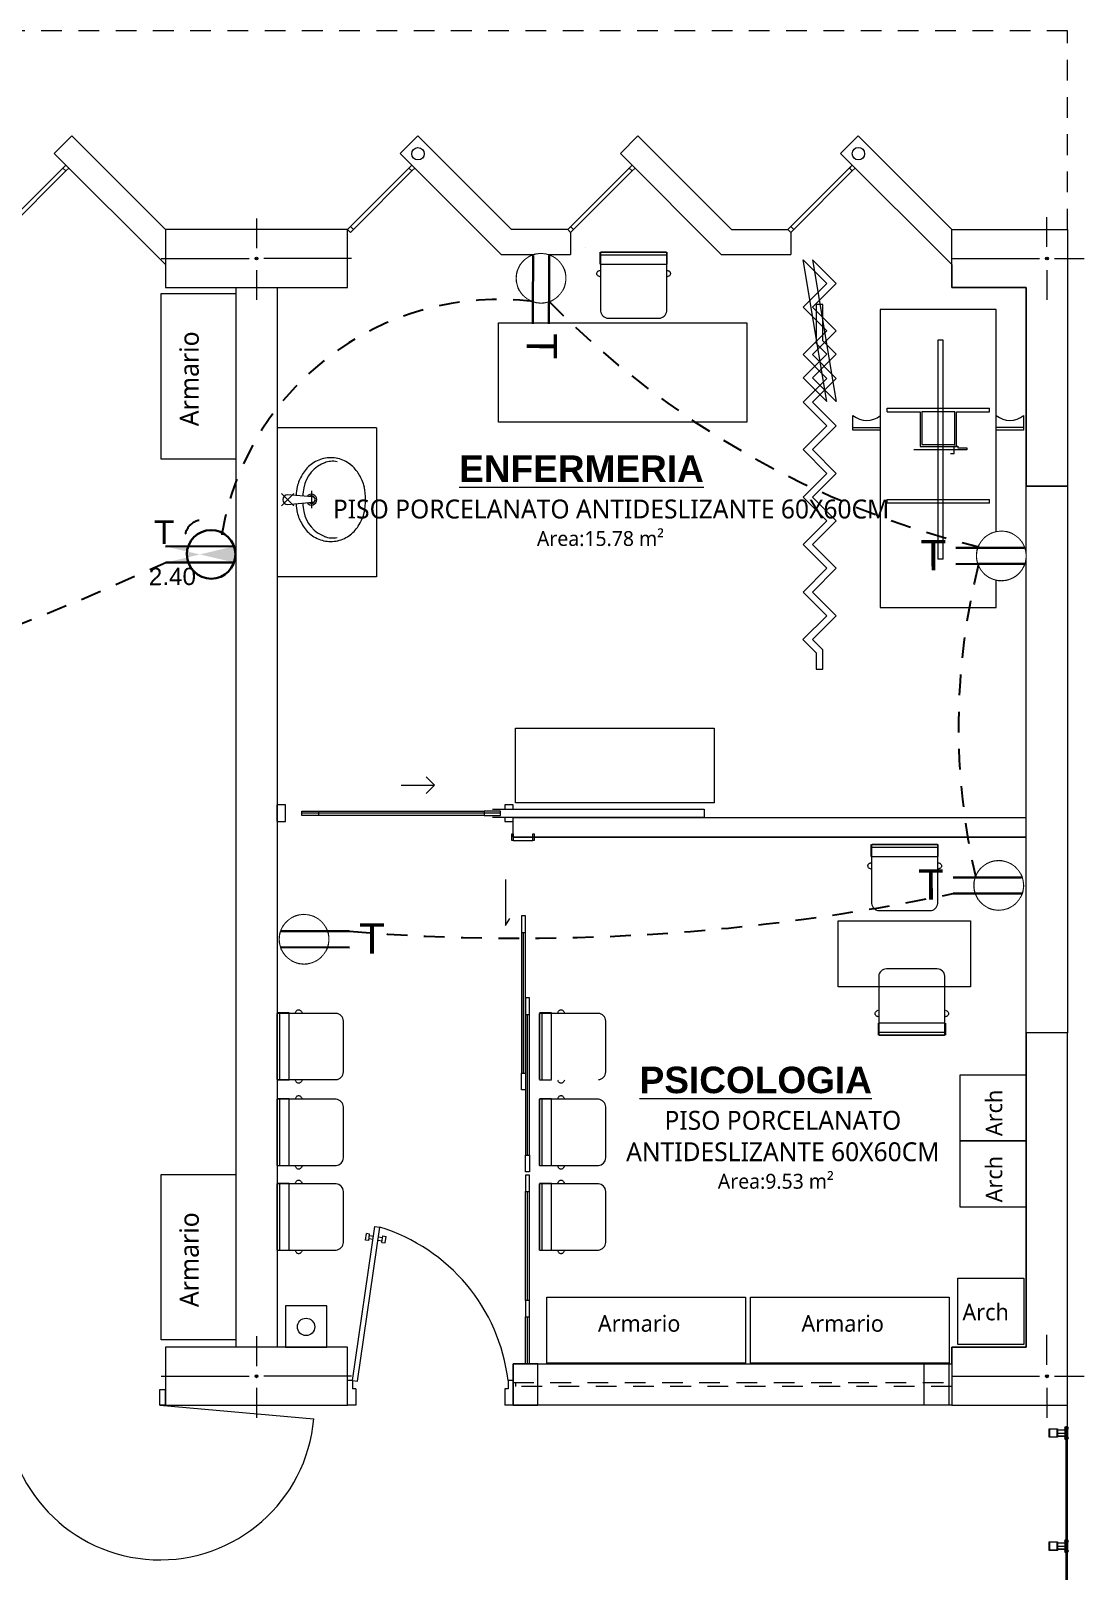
# Model space of a CAD drawing. Header units: metres. Extents: x -17 to 101, y 0 to 79.
# Drawn here: x 78.97 to 85.33, y 44.72 to 54.02 of the extents above; entities that cross this region are included whole.
import ezdxf

# ---------------------------------------------------------------- set-up
doc = ezdxf.new("R2010")
doc.units = ezdxf.units.M
doc.set_wipeout_variables(frame=1)
for name, pattern in [('CONTINUA', [0]), ('DASHED2', [0.375, 0.25, -0.125]), ('HIDDEN2', [0.1875, 0.125, -0.0625])]:
    doc.linetypes.add(name, pattern=pattern)
doc.layers.add('Cotas varias El', color=253, linetype='Continuous', lineweight=13)
doc.layers.add('TOMACORRIENTE', color=5, linetype='HIDDEN2', lineweight=30)
doc.styles.add('Generales', font='trebuc.ttf', dxfattribs={"height": 0.1})
doc.styles.add('Santa Rosa 1 50', font='trebuc.ttf')
doc.styles.get("Standard").update_dxf_attribs({"font": 'arial.ttf'})
doc.styles.add('style1', font='arial.ttf', dxfattribs={"height": 0.35})

# ---------------------------------------------------------------- blocks, each defined once
blk = doc.blocks.new('Tomacorriente con puesta a tierra')
at = {"layer": 'TOMACORRIENTE'}
blk.add_lwpolyline([(0.111, 0.0379), (0.1065, 0.0493), (0.1007, 0.0601), (0.0939, 0.0703), (0.086, 0.0798), (0.0772, 0.0883), (0.0676, 0.0959), (0.0572, 0.1024), (0.0462, 0.1079), (0.0346, 0.1121), (0.0227, 0.1151), (0.0106, 0.1168), (-0.0017, 0.1173), (-0.014, 0.1165), (-0.0261, 0.1144), (-0.0379, 0.111), (-0.0493, 0.1065), (-0.0601, 0.1007), (-0.0703, 0.0939), (-0.0798, 0.086), (-0.0883, 0.0772), (-0.0959, 0.0676), (-0.1024, 0.0572), (-0.1079, 0.0462), (-0.1121, 0.0346), (-0.1151, 0.0227), (-0.1168, 0.0106), (-0.1173, -0.0017), (-0.1165, -0.014), (-0.1144, -0.0261), (-0.111, -0.0379), (-0.1065, -0.0493), (-0.1007, -0.0601), (-0.0939, -0.0703), (-0.086, -0.0798), (-0.0772, -0.0883), (-0.0676, -0.0959), (-0.0572, -0.1024), (-0.0462, -0.1079), (-0.0346, -0.1121), (-0.0227, -0.1151), (-0.0106, -0.1168), (0.0017, -0.1173), (0.014, -0.1165), (0.0261, -0.1144), (0.0379, -0.111), (0.0493, -0.1065), (0.0601, -0.1007), (0.0703, -0.0939), (0.0798, -0.086), (0.0883, -0.0772), (0.0959, -0.0676), (0.1024, -0.0572), (0.1079, -0.0462), (0.1121, -0.0346), (0.1151, -0.0227), (0.1168, -0.0106), (0.1173, 0.0017), (0.1165, 0.014), (0.1144, 0.0261)], close=True, dxfattribs=at)
at = {"layer": 'TOMACORRIENTE', "color": 5, "linetype": 'CONTINUA', "style": 'style1', "text_generation_flag": 4}
blk.add_text('T', height=0.1466, rotation=180, dxfattribs=at).set_placement((0.3906, -0.0687))
blk.add_wipeout([(0.111, 0.0379), (0.1065, 0.0493), (0.1007, 0.0601), (0.0939, 0.0703), (0.086, 0.0798), (0.0772, 0.0883), (0.0676, 0.0959), (0.0572, 0.1024), (0.0462, 0.1079), (0.0346, 0.1121), (0.0227, 0.1151), (0.0106, 0.1168), (-0.0017, 0.1173), (-0.014, 0.1165), (-0.0261, 0.1144), (-0.0379, 0.111), (-0.0493, 0.1065), (-0.0601, 0.1007), (-0.0703, 0.0939), (-0.0798, 0.086), (-0.0883, 0.0772), (-0.0959, 0.0676), (-0.1024, 0.0572), (-0.1079, 0.0462), (-0.1121, 0.0346), (-0.1151, 0.0227), (-0.1168, 0.0106), (-0.1173, -0.0017), (-0.1165, -0.014), (-0.1144, -0.0261), (-0.111, -0.0379), (-0.1065, -0.0493), (-0.1007, -0.0601), (-0.0939, -0.0703), (-0.086, -0.0798), (-0.0772, -0.0883), (-0.0676, -0.0959), (-0.0572, -0.1024), (-0.0462, -0.1079), (-0.0346, -0.1121), (-0.0227, -0.1151), (-0.0106, -0.1168), (0.0017, -0.1173), (0.014, -0.1165), (0.0261, -0.1144), (0.0379, -0.111), (0.0493, -0.1065), (0.0601, -0.1007), (0.0703, -0.0939), (0.0798, -0.086), (0.0883, -0.0772), (0.0959, -0.0676), (0.1024, -0.0572), (0.1079, -0.0462), (0.1121, -0.0346), (0.1151, -0.0227), (0.1168, -0.0106), (0.1173, 0.0017), (0.1165, 0.014), (0.1144, 0.0261)]).dxf.layer = 'TOMACORRIENTE'
at = {"layer": 'TOMACORRIENTE', "color": 5, "linetype": 'CONTINUA'}
for p, q in [((-0.1107, 0.0388), (0.2197, 0.0388)), ((-0.1107, -0.0388), (0.2197, -0.0388))]:
    blk.add_line(p, q, dxfattribs=at)
blk = doc.blocks.new('tomac. 2.2')
at = {"layer": 'TOMACORRIENTE'}
h = blk.add_hatch(color=256, dxfattribs=at)
h.dxf.hatch_style = 1
edge = h.paths.add_edge_path()
edge.add_line((-0.1383, 0.0488), (0.2747, 0.048))
edge.add_line((-0.1385, -0.0483), (0.2745, -0.0491))
edge = h.paths.add_edge_path()
edge.add_ellipse((0, 0), major_axis=(0.1039, 0.1035), ratio=1, start_angle=475.67104, end_angle=514.32896)
edge.add_line((-0.1385, -0.0483), (0.1383, -0.0488))
edge.add_ellipse((0, 0), major_axis=(0.1039, 0.1035), ratio=1, start_angle=655.67104, end_angle=694.32896)
edge.add_line((0.1385, 0.0483), (-0.1383, 0.0488))
at = {"layer": 'TOMACORRIENTE', "color": 5, "linetype": 'CONTINUA'}
for p, q in [((-0.1383, 0.0488), (0.2747, 0.048)), ((-0.1385, -0.0483), (0.2745, -0.0491))]:
    blk.add_line(p, q, dxfattribs=at)
blk.add_ellipse((0, 0), major_axis=(0.1039, 0.1035), ratio=1, start_param=5.497787, end_param=11.780972, dxfattribs=at)
at = {"layer": 'TOMACORRIENTE'}
blk.add_text('T', height=0.144, dxfattribs=at).set_placement((0.2215, 0.0626))

msp = doc.modelspace()

# ---------------------------------------------------------------- linework, layer by layer
at = {"layer": 'Cotas varias El', "linetype": 'Continuous'}
for p, q in [((78.794, 52.8182), (79.1829, 53.2071)), ((79.1829, 53.2071), (79.1652, 53.1894)), ((79.1829, 53.2071), (79.2006, 53.1894)), ((80.8839, 52.8181), (81.2728, 53.207)), ((81.2728, 53.207), (81.2552, 53.1894)), ((81.2728, 53.207), (81.2905, 53.1894)), ((82.214, 52.8182), (82.6029, 53.2071)), ((82.6029, 53.2071), (82.5852, 53.1894)), ((82.6029, 53.2071), (82.6205, 53.1894)), ((83.544, 52.8182), (83.9329, 53.2071)), ((83.9329, 53.2071), (83.9152, 53.1894)), ((83.9329, 53.2071), (83.9506, 53.1894)), ((78.8293, 52.8182), (79.1829, 53.1717)), ((79.1652, 53.1894), (79.1829, 53.1717)), ((79.1829, 53.1717), (79.2006, 53.1894)), ((80.9193, 52.8181), (81.2728, 53.1717)), ((81.2552, 53.1894), (81.2728, 53.1717)), ((81.2728, 53.1717), (81.2905, 53.1894)), ((82.2493, 52.8182), (82.6029, 53.1717)), ((82.5852, 53.1894), (82.6029, 53.1717)), ((82.6029, 53.1717), (82.6205, 53.1894)), ((83.5793, 52.8182), (83.9329, 53.1717)), ((83.9152, 53.1894), (83.9329, 53.1717)), ((83.9329, 53.1717), (83.9506, 53.1894)), ((80.3339, 52.8847), (80.3339, 52.7047)), ((80.9193, 52.8181), (80.9016, 52.8358)), ((82.2493, 52.8182), (82.2316, 52.8358)), ((83.5793, 52.8182), (83.5617, 52.8358)), ((85.1089, 52.7131), (85.1089, 52.8931)), ((80.9016, 52.8005), (80.8839, 52.8181)), ((80.9016, 52.8005), (80.9193, 52.8181)), ((82.2316, 52.8005), (82.2493, 52.8182)), ((83.5617, 52.8005), (83.5793, 52.8182)), ((82.4097, 52.6662), (82.4097, 52.682)), ((82.4097, 52.6097), (82.4097, 52.6662)), ((82.4124, 52.682), (82.4124, 52.3259)), ((82.4124, 52.682), (82.8124, 52.682)), ((82.4124, 52.6662), (82.8124, 52.6662)), ((82.8097, 52.682), (82.415, 52.682)), ((82.8124, 52.3259), (82.8124, 52.682)), ((82.815, 52.6662), (82.815, 52.682)), ((82.815, 52.6097), (82.815, 52.6662)), ((79.7589, 52.6431), (80.2889, 52.6431)), ((80.3339, 52.5731), (80.3339, 52.3931)), ((80.9089, 52.6431), (80.3789, 52.6431)), ((82.3902, 52.5539), (82.3909, 52.5572)), ((82.3909, 52.5572), (82.3923, 52.5603)), ((82.3923, 52.5603), (82.3942, 52.5632)), ((82.3942, 52.5632), (82.3967, 52.5657)), ((82.3967, 52.5657), (82.3997, 52.5679)), ((82.3997, 52.5679), (82.403, 52.5695)), ((82.403, 52.5695), (82.4067, 52.5707)), ((82.4067, 52.5707), (82.4097, 52.5711)), ((82.4124, 52.6097), (82.8124, 52.6097)), ((82.815, 52.5711), (82.818, 52.5707)), ((82.818, 52.5707), (82.8217, 52.5695)), ((82.8217, 52.5695), (82.825, 52.5679)), ((82.825, 52.5679), (82.828, 52.5657)), ((82.828, 52.5657), (82.8305, 52.5632)), ((82.8305, 52.5632), (82.8324, 52.5603)), ((82.8324, 52.5603), (82.8338, 52.5572)), ((82.8338, 52.5572), (82.8345, 52.5539)), ((84.5339, 52.6431), (85.0639, 52.6431)), ((85.1089, 52.5731), (85.1089, 52.3931)), ((85.1539, 52.6431), (85.3339, 52.6431)), ((82.3902, 52.5506), (82.3902, 52.5539)), ((82.3909, 52.5473), (82.3902, 52.5506)), ((82.3923, 52.5442), (82.3909, 52.5473)), ((82.3942, 52.5413), (82.3923, 52.5442)), ((82.3967, 52.5387), (82.3942, 52.5413)), ((82.3997, 52.5366), (82.3967, 52.5387)), ((82.4014, 52.5357), (82.3997, 52.5366)), ((82.4097, 52.5316), (82.4014, 52.5357)), ((82.8233, 52.5357), (82.815, 52.5316)), ((82.825, 52.5366), (82.8233, 52.5357)), ((82.828, 52.5387), (82.825, 52.5366)), ((82.8305, 52.5413), (82.828, 52.5387)), ((82.8324, 52.5442), (82.8305, 52.5413)), ((82.8338, 52.5473), (82.8324, 52.5442)), ((82.8345, 52.5506), (82.8338, 52.5473)), ((82.8345, 52.5539), (82.8345, 52.5506)), ((82.4588, 52.282), (82.7659, 52.282)), ((81.4089, 49.4631), (81.3589, 49.5131)), ((81.2089, 49.4631), (81.4089, 49.4631)), ((81.4089, 49.4631), (81.3589, 49.4131)), ((80.4589, 49.2431), (80.4589, 49.3431)), ((80.5089, 49.3431), (80.4589, 49.3431)), ((80.4589, 49.3431), (80.4589, 49.2431)), ((80.4589, 49.2431), (80.4589, 49.3431)), ((80.5089, 49.2431), (80.5089, 49.3431)), ((80.7089, 49.3056), (81.7089, 49.3056)), ((81.7589, 49.3181), (83.0389, 49.3181)), ((81.8839, 49.3431), (81.8339, 49.3431)), ((81.8339, 49.3431), (81.8339, 49.3181)), ((81.8339, 49.3181), (81.8839, 49.3181)), ((81.8839, 49.3181), (81.8839, 49.3431)), ((81.8839, 49.3181), (81.8839, 49.3431)), ((81.8839, 49.3181), (81.8839, 49.3431)), ((83.0389, 49.3181), (83.0389, 49.2681)), ((80.4589, 49.2431), (80.5089, 49.2431)), ((81.8089, 49.2931), (80.6089, 49.2931)), ((81.7089, 49.2806), (80.7089, 49.2806)), ((81.6339, 49.2931), (80.9839, 49.2931)), ((83.0389, 49.2681), (81.7589, 49.2681)), ((81.8839, 49.2681), (81.8339, 49.2681)), ((81.8339, 49.2681), (81.8339, 49.2431)), ((81.8339, 49.2431), (81.8839, 49.2431)), ((81.8839, 49.2431), (81.8839, 49.2681)), ((81.8839, 49.2431), (81.8839, 49.2681)), ((81.8839, 49.2431), (81.8839, 49.2681)), ((82.0039, 49.1481), (81.8839, 49.1481)), ((84.047, 49.0892), (84.047, 49.105)), ((84.047, 49.0327), (84.047, 49.0892)), ((84.0496, 49.105), (84.0496, 48.7489)), ((84.0496, 49.105), (84.4496, 49.105)), ((84.0496, 49.0892), (84.4496, 49.0892)), ((84.0496, 49.0327), (84.4496, 49.0327)), ((84.447, 49.105), (84.0522, 49.105)), ((84.4496, 48.7489), (84.4496, 49.105)), ((84.4522, 49.0892), (84.4522, 49.105)), ((84.4522, 49.0327), (84.4522, 49.0892)), ((84.0275, 48.9769), (84.0282, 48.9802)), ((84.0275, 48.9736), (84.0275, 48.9769)), ((84.0282, 48.9703), (84.0275, 48.9736)), ((84.0282, 48.9802), (84.0295, 48.9833)), ((84.0295, 48.9672), (84.0282, 48.9703)), ((84.0295, 48.9833), (84.0314, 48.9862)), ((84.0314, 48.9643), (84.0295, 48.9672)), ((84.0314, 48.9862), (84.0339, 48.9887)), ((84.0339, 48.9617), (84.0314, 48.9643)), ((84.0339, 48.9887), (84.0369, 48.9909)), ((84.0369, 48.9596), (84.0339, 48.9617)), ((84.0369, 48.9909), (84.0403, 48.9925)), ((84.0386, 48.9588), (84.0369, 48.9596)), ((84.047, 48.9546), (84.0386, 48.9588)), ((84.0403, 48.9925), (84.0439, 48.9937)), ((84.0439, 48.9937), (84.047, 48.9941)), ((84.4522, 48.9941), (84.4552, 48.9937)), ((84.4606, 48.9588), (84.4522, 48.9546)), ((84.4552, 48.9937), (84.4589, 48.9925)), ((84.4589, 48.9925), (84.4623, 48.9909)), ((84.4623, 48.9596), (84.4606, 48.9588)), ((84.4623, 48.9909), (84.4652, 48.9887)), ((84.4652, 48.9617), (84.4623, 48.9596)), ((84.4652, 48.9887), (84.4677, 48.9862)), ((84.4677, 48.9643), (84.4652, 48.9617)), ((84.4677, 48.9862), (84.4697, 48.9833)), ((84.4697, 48.9672), (84.4677, 48.9643)), ((84.4697, 48.9833), (84.471, 48.9802)), ((84.471, 48.9703), (84.4697, 48.9672)), ((84.471, 48.9802), (84.4717, 48.9769)), ((84.4717, 48.9736), (84.471, 48.9703)), ((84.4717, 48.9769), (84.4717, 48.9736)), ((81.8373, 48.8928), (81.8373, 48.616)), ((81.8373, 48.616), (81.8652, 48.6584)), ((84.0961, 48.705), (84.4031, 48.705)), ((81.9339, 48.5731), (81.9339, 47.7231)), ((81.9464, 47.7231), (81.9464, 48.5731)), ((81.9589, 47.7231), (81.9589, 48.5731)), ((84.0926, 48.3097), (84.0926, 47.9536)), ((84.4461, 48.3536), (84.1391, 48.3536)), ((84.4926, 47.9536), (84.4926, 48.3097)), ((80.5702, 48.0903), (80.5714, 48.094)), ((80.5714, 48.094), (80.573, 48.0974)), ((80.573, 48.0974), (80.5752, 48.1003)), ((80.5752, 48.1003), (80.5777, 48.1028)), ((80.5777, 48.1028), (80.5806, 48.1048)), ((80.5806, 48.1048), (80.5837, 48.1061)), ((80.5837, 48.1061), (80.587, 48.1068)), ((80.587, 48.1068), (80.5904, 48.1068)), ((80.5904, 48.1068), (80.5936, 48.1061)), ((80.5936, 48.1061), (80.5968, 48.1048)), ((80.5968, 48.1048), (80.5996, 48.1028)), ((80.5996, 48.1028), (80.6022, 48.1003)), ((80.6022, 48.1003), (80.6043, 48.0974)), ((80.6043, 48.0974), (80.6052, 48.0957)), ((80.6052, 48.0957), (80.6093, 48.0873)), ((82.1554, 48.0903), (82.1565, 48.094)), ((82.1565, 48.094), (82.1582, 48.0974)), ((82.1582, 48.0974), (82.1603, 48.1003)), ((82.1603, 48.1003), (82.1629, 48.1028)), ((82.1629, 48.1028), (82.1658, 48.1048)), ((82.1658, 48.1048), (82.1689, 48.1061)), ((82.1689, 48.1061), (82.1722, 48.1068)), ((82.1722, 48.1068), (82.1755, 48.1068)), ((82.1755, 48.1068), (82.1788, 48.1061)), ((82.1788, 48.1061), (82.1819, 48.1048)), ((82.1819, 48.1048), (82.1848, 48.1028)), ((82.1848, 48.1028), (82.1873, 48.1003)), ((82.1873, 48.1003), (82.1895, 48.0974)), ((82.1895, 48.0974), (82.1903, 48.0957)), ((82.1903, 48.0957), (82.1945, 48.0873)), ((84.0711, 48.0883), (84.0725, 48.0914)), ((84.0725, 48.0914), (84.0744, 48.0943)), ((84.0744, 48.0943), (84.0769, 48.0968)), ((84.0769, 48.0968), (84.0799, 48.099)), ((84.0799, 48.099), (84.0816, 48.0998)), ((84.0816, 48.0998), (84.09, 48.1039)), ((84.4952, 48.1039), (84.5036, 48.0998)), ((84.5036, 48.0998), (84.5053, 48.099)), ((84.5053, 48.099), (84.5082, 48.0968)), ((84.5082, 48.0968), (84.5107, 48.0943)), ((84.5107, 48.0943), (84.5127, 48.0914)), ((84.5127, 48.0914), (84.514, 48.0883)), ((80.4747, 48.0873), (80.4589, 48.0873)), ((80.8151, 48.0847), (80.4589, 48.0847)), ((80.4589, 47.6847), (80.4589, 48.0847)), ((80.4589, 48.0821), (80.4589, 47.6873)), ((80.5312, 48.0873), (80.4747, 48.0873)), ((80.4747, 47.6847), (80.4747, 48.0847)), ((80.5312, 47.6847), (80.5312, 48.0847)), ((80.5698, 48.0873), (80.5702, 48.0903)), ((80.8589, 47.7312), (80.8589, 48.0382)), ((81.9589, 48.0781), (81.9589, 47.2281)), ((81.9714, 47.2281), (81.9714, 48.0781)), ((81.9839, 47.2281), (81.9839, 48.0781)), ((82.0599, 48.0873), (82.0441, 48.0873)), ((82.4002, 48.0847), (82.0441, 48.0847)), ((82.0441, 47.6847), (82.0441, 48.0847)), ((82.0441, 48.0821), (82.0441, 47.6873)), ((82.1163, 48.0873), (82.0599, 48.0873)), ((82.0599, 47.6847), (82.0599, 48.0847)), ((82.1163, 47.6847), (82.1163, 48.0847)), ((82.1549, 48.0873), (82.1554, 48.0903)), ((82.4441, 47.7312), (82.4441, 48.0382)), ((84.0705, 48.085), (84.0711, 48.0883)), ((84.0705, 48.0817), (84.0705, 48.085)), ((84.0711, 48.0784), (84.0705, 48.0817)), ((84.0725, 48.0753), (84.0711, 48.0784)), ((84.0744, 48.0724), (84.0725, 48.0753)), ((84.0769, 48.0698), (84.0744, 48.0724)), ((84.0799, 48.0677), (84.0769, 48.0698)), ((84.0833, 48.066), (84.0799, 48.0677)), ((84.0869, 48.0649), (84.0833, 48.066)), ((84.09, 48.0644), (84.0869, 48.0649)), ((84.09, 48.0258), (84.09, 47.9694)), ((84.4926, 48.0258), (84.0926, 48.0258)), ((84.4982, 48.0649), (84.4952, 48.0644)), ((84.4952, 48.0258), (84.4952, 47.9694)), ((84.5019, 48.066), (84.4982, 48.0649)), ((84.5053, 48.0677), (84.5019, 48.066)), ((84.5082, 48.0698), (84.5053, 48.0677)), ((84.5107, 48.0724), (84.5082, 48.0698)), ((84.5127, 48.0753), (84.5107, 48.0724)), ((84.514, 48.0784), (84.5127, 48.0753)), ((84.514, 48.0883), (84.5147, 48.085)), ((84.5147, 48.0817), (84.514, 48.0784)), ((84.5147, 48.085), (84.5147, 48.0817)), ((84.09, 47.9694), (84.09, 47.9536)), ((84.4926, 47.9694), (84.0926, 47.9694)), ((84.4926, 47.9536), (84.0926, 47.9536)), ((84.0952, 47.9536), (84.49, 47.9536)), ((84.4952, 47.9694), (84.4952, 47.9536)), ((80.4589, 47.6847), (80.8151, 47.6847)), ((80.4747, 47.6821), (80.4589, 47.6821)), ((80.5312, 47.6821), (80.4747, 47.6821)), ((80.5702, 47.679), (80.5698, 47.6821)), ((80.5714, 47.6754), (80.5702, 47.679)), ((80.573, 47.672), (80.5714, 47.6754)), ((80.5752, 47.669), (80.573, 47.672)), ((80.5777, 47.6665), (80.5752, 47.669)), ((80.5806, 47.6646), (80.5777, 47.6665)), ((80.5837, 47.6633), (80.5806, 47.6646)), ((80.587, 47.6626), (80.5837, 47.6633)), ((80.5904, 47.6626), (80.587, 47.6626)), ((80.5936, 47.6633), (80.5904, 47.6626)), ((80.5968, 47.6646), (80.5936, 47.6633)), ((80.5996, 47.6665), (80.5968, 47.6646)), ((80.6022, 47.669), (80.5996, 47.6665)), ((80.6043, 47.672), (80.6022, 47.669)), ((80.6052, 47.6737), (80.6043, 47.672)), ((80.6093, 47.6821), (80.6052, 47.6737)), ((82.0599, 47.6821), (82.0441, 47.6821)), ((82.1163, 47.6821), (82.0599, 47.6821)), ((82.1554, 47.679), (82.1549, 47.6821)), ((82.1565, 47.6754), (82.1554, 47.679)), ((82.1582, 47.672), (82.1565, 47.6754)), ((82.1603, 47.669), (82.1582, 47.672)), ((82.1629, 47.6665), (82.1603, 47.669)), ((82.1658, 47.6646), (82.1629, 47.6665)), ((82.1689, 47.6633), (82.1658, 47.6646)), ((82.1722, 47.6626), (82.1689, 47.6633)), ((82.1755, 47.6626), (82.1722, 47.6626)), ((82.1788, 47.6633), (82.1755, 47.6626)), ((82.1819, 47.6646), (82.1788, 47.6633)), ((82.1848, 47.6665), (82.1819, 47.6646)), ((82.1873, 47.669), (82.1848, 47.6665)), ((82.1895, 47.672), (82.1873, 47.669)), ((82.1903, 47.6737), (82.1895, 47.672)), ((82.1945, 47.6821), (82.1903, 47.6737)), ((80.4747, 47.5685), (80.4589, 47.5685)), ((80.8151, 47.5659), (80.4589, 47.5659)), ((80.4589, 47.1659), (80.4589, 47.5659)), ((80.4589, 47.5633), (80.4589, 47.1685)), ((80.5312, 47.5685), (80.4747, 47.5685)), ((80.4747, 47.1659), (80.4747, 47.5659)), ((80.5312, 47.1659), (80.5312, 47.5659)), ((80.5698, 47.5685), (80.5702, 47.5715)), ((80.5702, 47.5715), (80.5714, 47.5752)), ((80.5714, 47.5752), (80.573, 47.5786)), ((80.573, 47.5786), (80.5752, 47.5815)), ((80.5752, 47.5815), (80.5777, 47.584)), ((80.5777, 47.584), (80.5806, 47.586)), ((80.5806, 47.586), (80.5837, 47.5873)), ((80.5837, 47.5873), (80.587, 47.588)), ((80.587, 47.588), (80.5904, 47.588)), ((80.5904, 47.588), (80.5936, 47.5873)), ((80.5936, 47.5873), (80.5968, 47.586)), ((80.5968, 47.586), (80.5996, 47.584)), ((80.5996, 47.584), (80.6022, 47.5815)), ((80.6022, 47.5815), (80.6043, 47.5786)), ((80.6043, 47.5786), (80.6052, 47.5769)), ((80.6052, 47.5769), (80.6093, 47.5685)), ((82.0599, 47.5685), (82.0441, 47.5685)), ((82.4002, 47.5659), (82.0441, 47.5659)), ((82.0441, 47.1659), (82.0441, 47.5659)), ((82.0441, 47.5633), (82.0441, 47.1685)), ((82.1163, 47.5685), (82.0599, 47.5685)), ((82.0599, 47.1659), (82.0599, 47.5659)), ((82.1163, 47.1659), (82.1163, 47.5659)), ((82.1549, 47.5685), (82.1554, 47.5715)), ((82.1554, 47.5715), (82.1565, 47.5752)), ((82.1565, 47.5752), (82.1582, 47.5786)), ((82.1582, 47.5786), (82.1603, 47.5815)), ((82.1603, 47.5815), (82.1629, 47.584)), ((82.1629, 47.584), (82.1658, 47.586)), ((82.1658, 47.586), (82.1689, 47.5873)), ((82.1689, 47.5873), (82.1722, 47.588)), ((82.1722, 47.588), (82.1755, 47.588)), ((82.1755, 47.588), (82.1788, 47.5873)), ((82.1788, 47.5873), (82.1819, 47.586)), ((82.1819, 47.586), (82.1848, 47.584)), ((82.1848, 47.584), (82.1873, 47.5815)), ((82.1873, 47.5815), (82.1895, 47.5786)), ((82.1895, 47.5786), (82.1903, 47.5769)), ((82.1903, 47.5769), (82.1945, 47.5685)), ((80.8589, 47.2124), (80.8589, 47.5194)), ((82.4441, 47.2124), (82.4441, 47.5194)), ((80.4589, 47.1659), (80.8151, 47.1659)), ((80.4747, 47.1633), (80.4589, 47.1633)), ((80.5312, 47.1633), (80.4747, 47.1633)), ((80.5702, 47.1602), (80.5698, 47.1633)), ((80.6093, 47.1633), (80.6052, 47.1549)), ((82.0441, 47.1659), (82.4002, 47.1659)), ((82.0599, 47.1633), (82.0441, 47.1633)), ((82.1163, 47.1633), (82.0599, 47.1633)), ((82.1554, 47.1602), (82.1549, 47.1633)), ((82.1945, 47.1633), (82.1903, 47.1549)), ((80.5714, 47.1566), (80.5702, 47.1602)), ((80.573, 47.1532), (80.5714, 47.1566)), ((80.5714, 47.065), (80.573, 47.0683)), ((80.5752, 47.1502), (80.573, 47.1532)), ((80.573, 47.0683), (80.5752, 47.0713)), ((80.5777, 47.1477), (80.5752, 47.1502)), ((80.5752, 47.0713), (80.5777, 47.0738)), ((80.5806, 47.1458), (80.5777, 47.1477)), ((80.5777, 47.0738), (80.5806, 47.0757)), ((80.5837, 47.1445), (80.5806, 47.1458)), ((80.5806, 47.0757), (80.5837, 47.0771)), ((80.587, 47.1438), (80.5837, 47.1445)), ((80.5837, 47.0771), (80.587, 47.0777)), ((80.5904, 47.1438), (80.587, 47.1438)), ((80.587, 47.0777), (80.5904, 47.0777)), ((80.5936, 47.1445), (80.5904, 47.1438)), ((80.5904, 47.0777), (80.5936, 47.0771)), ((80.5968, 47.1458), (80.5936, 47.1445)), ((80.5936, 47.0771), (80.5968, 47.0757)), ((80.5996, 47.1477), (80.5968, 47.1458)), ((80.5968, 47.0757), (80.5996, 47.0738)), ((80.6022, 47.1502), (80.5996, 47.1477)), ((80.5996, 47.0738), (80.6022, 47.0713)), ((80.6043, 47.1532), (80.6022, 47.1502)), ((80.6022, 47.0713), (80.6043, 47.0683)), ((80.6052, 47.1549), (80.6043, 47.1532)), ((80.6043, 47.0683), (80.6052, 47.0666)), ((82.1565, 47.1566), (82.1554, 47.1602)), ((82.1582, 47.1532), (82.1565, 47.1566)), ((82.1565, 47.065), (82.1582, 47.0683)), ((82.1603, 47.1502), (82.1582, 47.1532)), ((82.1582, 47.0683), (82.1603, 47.0713)), ((82.1629, 47.1477), (82.1603, 47.1502)), ((82.1603, 47.0713), (82.1629, 47.0738)), ((82.1658, 47.1458), (82.1629, 47.1477)), ((82.1629, 47.0738), (82.1658, 47.0757)), ((82.1689, 47.1445), (82.1658, 47.1458)), ((82.1658, 47.0757), (82.1689, 47.0771)), ((82.1722, 47.1438), (82.1689, 47.1445)), ((82.1689, 47.0771), (82.1722, 47.0777)), ((82.1755, 47.1438), (82.1722, 47.1438)), ((82.1722, 47.0777), (82.1755, 47.0777)), ((82.1788, 47.1445), (82.1755, 47.1438)), ((82.1755, 47.0777), (82.1788, 47.0771)), ((82.1819, 47.1458), (82.1788, 47.1445)), ((82.1788, 47.0771), (82.1819, 47.0757)), ((82.1848, 47.1477), (82.1819, 47.1458)), ((82.1819, 47.0757), (82.1848, 47.0738)), ((82.1873, 47.1502), (82.1848, 47.1477)), ((82.1848, 47.0738), (82.1873, 47.0713)), ((82.1895, 47.1532), (82.1873, 47.1502)), ((82.1873, 47.0713), (82.1895, 47.0683)), ((82.1903, 47.1549), (82.1895, 47.1532)), ((82.1895, 47.0683), (82.1903, 47.0666)), ((80.4747, 47.0583), (80.4589, 47.0583)), ((80.8151, 47.0556), (80.4589, 47.0556)), ((80.4589, 46.6556), (80.4589, 47.0556)), ((80.4589, 47.053), (80.4589, 46.6583)), ((80.5312, 47.0583), (80.4747, 47.0583)), ((80.4747, 46.6556), (80.4747, 47.0556)), ((80.5312, 46.6556), (80.5312, 47.0556)), ((80.5698, 47.0583), (80.5702, 47.0613)), ((80.5702, 47.0613), (80.5714, 47.065)), ((80.6052, 47.0666), (80.6093, 47.0583)), ((80.8589, 46.7021), (80.8589, 47.0092)), ((81.9589, 46.3515), (81.9589, 47.0081)), ((81.9714, 46.3515), (81.9714, 47.0081)), ((81.9839, 46.3515), (81.9839, 47.0081)), ((82.0599, 47.0583), (82.0441, 47.0583)), ((82.4002, 47.0556), (82.0441, 47.0556)), ((82.0441, 46.6556), (82.0441, 47.0556)), ((82.0441, 47.053), (82.0441, 46.6583)), ((82.1163, 47.0583), (82.0599, 47.0583)), ((82.0599, 46.6556), (82.0599, 47.0556)), ((82.1163, 46.6556), (82.1163, 47.0556)), ((82.1549, 47.0583), (82.1554, 47.0613)), ((82.1554, 47.0613), (82.1565, 47.065)), ((82.1903, 47.0666), (82.1945, 47.0583)), ((82.4441, 46.7021), (82.4441, 47.0092)), ((80.4589, 46.6556), (80.8151, 46.6556)), ((80.4747, 46.653), (80.4589, 46.653)), ((80.5312, 46.653), (80.4747, 46.653)), ((80.5702, 46.65), (80.5698, 46.653)), ((80.5714, 46.6463), (80.5702, 46.65)), ((80.573, 46.643), (80.5714, 46.6463)), ((80.5752, 46.64), (80.573, 46.643)), ((80.5777, 46.6375), (80.5752, 46.64)), ((80.5806, 46.6355), (80.5777, 46.6375)), ((80.5837, 46.6342), (80.5806, 46.6355)), ((80.587, 46.6335), (80.5837, 46.6342)), ((80.5904, 46.6335), (80.587, 46.6335)), ((80.5936, 46.6342), (80.5904, 46.6335)), ((80.5968, 46.6355), (80.5936, 46.6342)), ((80.5996, 46.6375), (80.5968, 46.6355)), ((80.6022, 46.64), (80.5996, 46.6375)), ((80.6043, 46.643), (80.6022, 46.64)), ((80.6052, 46.6447), (80.6043, 46.643)), ((80.6093, 46.653), (80.6052, 46.6447)), ((82.0441, 46.6556), (82.4002, 46.6556)), ((82.0599, 46.653), (82.0441, 46.653)), ((82.1163, 46.653), (82.0599, 46.653)), ((82.1554, 46.65), (82.1549, 46.653)), ((82.1565, 46.6463), (82.1554, 46.65)), ((82.1582, 46.643), (82.1565, 46.6463)), ((82.1603, 46.64), (82.1582, 46.643)), ((82.1629, 46.6375), (82.1603, 46.64)), ((82.1658, 46.6355), (82.1629, 46.6375)), ((82.1689, 46.6342), (82.1658, 46.6355)), ((82.1722, 46.6335), (82.1689, 46.6342)), ((82.1755, 46.6335), (82.1722, 46.6335)), ((82.1788, 46.6342), (82.1755, 46.6335)), ((82.1819, 46.6355), (82.1788, 46.6342)), ((82.1848, 46.6375), (82.1819, 46.6355)), ((82.1873, 46.64), (82.1848, 46.6375)), ((82.1895, 46.643), (82.1873, 46.64)), ((82.1903, 46.6447), (82.1895, 46.643)), ((82.1945, 46.653), (82.1903, 46.6447)), ((81.9589, 45.9681), (81.9589, 46.2515)), ((81.9714, 45.9681), (81.9714, 46.2515)), ((81.9839, 45.9681), (81.9839, 46.2515)), ((85.1089, 45.9631), (85.1089, 46.1431)), ((80.3339, 46.1347), (80.3339, 45.9547)), ((81.8839, 45.9681), (84.5339, 45.9681)), ((81.8839, 45.7181), (81.8839, 45.9681)), ((81.8839, 45.7181), (81.8839, 45.9681)), ((79.7589, 45.8931), (80.2889, 45.8931)), ((80.9089, 45.8931), (80.3789, 45.8931)), ((84.5339, 45.8931), (85.0639, 45.8931)), ((85.1539, 45.8931), (85.3339, 45.8931)), ((80.3339, 45.8231), (80.3339, 45.6431)), ((85.1089, 45.8231), (85.1089, 45.6431)), ((79.7506, 45.7181), (80.6804, 45.6368)), ((79.7839, 45.7431), (79.7839, 45.7181)), ((80.8839, 45.7181), (80.8839, 45.7431)), ((80.8839, 45.7181), (80.8839, 45.7431)), ((84.5339, 45.7181), (81.8839, 45.7181))]:
    msp.add_line(p, q, dxfattribs=at)
at = {"layer": 'Cotas varias El', "ltscale": 0.05}
for p, q in [((82.214, 52.8182), (82.2316, 52.8005)), ((82.214, 52.8181), (82.2316, 52.8005)), ((82.2316, 52.8005), (82.2316, 52.6682)), ((83.544, 52.8182), (83.5617, 52.8005)), ((83.544, 52.8182), (83.5617, 52.8005)), ((83.5617, 52.8005), (83.5617, 52.6682)), ((81.8117, 52.6682), (82.2316, 52.6682)), ((82.32, 52.7121), (82.32, 52.7121)), ((80.2089, 52.4681), (80.2089, 46.0681)), ((80.4589, 52.4681), (80.4589, 46.0681))]:
    msp.add_line(p, q, dxfattribs=at)
at = {"layer": 'Cotas varias El', "extrusion": (-0.00481, -0.03756, 0.999283)}
for p, q in [((84.4492, 52.1501, 0.01), (84.4494, 50.8266, -0.0397)), ((84.4823, 52.1501, 0.0102), (84.4492, 52.1501, 0.01)), ((84.4825, 50.8266, -0.0396), (84.4823, 52.1501, 0.0102)), ((84.1433, 51.7402, -0.0006), (84.7614, 51.7402, 0.0023)), ((83.9367, 51.6234, 0.023), (84.1023, 51.6234, 0.0238)), ((84.9678, 51.6234, 0.0213), (84.8023, 51.6234, 0.0205)), ((84.6259, 51.4884, -0.014), (84.3058, 51.4884, -0.0155)), ((84.5266, 51.4663, -0.0153), (84.5486, 51.4663, -0.0152)), ((84.5486, 51.4663, -0.0152), (84.5486, 51.5104, -0.0135)), ((84.5486, 51.5104, -0.0135), (84.5707, 51.5104, -0.0134)), ((84.5707, 51.5104, -0.0134), (84.5707, 51.4994, -0.0138)), ((84.5707, 51.4994, -0.0138), (84.6259, 51.4994, -0.0136)), ((84.6259, 51.4994, -0.0136), (84.6259, 51.4884, -0.014)), ((84.1434, 51.1888, -0.0214), (84.7615, 51.1888, -0.0184)), ((84.7615, 51.1667, -0.0192), (84.1435, 51.1667, -0.0222)), ((84.4825, 50.8268, -0.0396), (84.4494, 50.8268, -0.0397))]:
    msp.add_line(p, q, dxfattribs=at)
at = {"layer": 'Cotas varias El'}
for p, q in [((84.1433, 51.7182, -0.0015), (84.1433, 51.7402, -0.0006)), ((84.7614, 51.7182, 0.0015), (84.7614, 51.7402, 0.0023)), ((84.1435, 51.1667, -0.0222), (84.1434, 51.1888, -0.0214)), ((84.7615, 51.1667, -0.0192), (84.7615, 51.1888, -0.0184)), ((80.9139, 45.8681), (81.0495, 46.7983)), ((80.9436, 45.8638), (81.0792, 46.7939)), ((81.0495, 46.7983), (81.0792, 46.7939)), ((81.0495, 46.7983), (81.0792, 46.7939)), ((81.0495, 46.7983), (81.0792, 46.7939)), ((80.992, 46.7157), (80.9978, 46.7553)), ((81.0118, 46.7128), (80.992, 46.7157)), ((81.0176, 46.7524), (80.9978, 46.7553)), ((81.0118, 46.7128), (81.0176, 46.7524)), ((81.038, 46.7191), (81.0132, 46.7227)), ((81.0161, 46.7425), (81.0409, 46.7389)), ((81.0677, 46.7148), (81.0924, 46.7112)), ((81.0706, 46.7346), (81.0953, 46.7309)), ((81.091, 46.7013), (81.0967, 46.7408)), ((81.091, 46.7013), (81.1108, 46.6984)), ((81.0967, 46.7408), (81.1165, 46.738)), ((81.1108, 46.6984), (81.1165, 46.738)), ((80.9139, 45.8681), (80.8839, 45.8681)), ((80.9139, 45.8681), (80.9139, 45.8181)), ((80.9139, 45.8681), (80.9436, 45.8638)), ((81.8839, 45.8681), (81.8539, 45.8681)), ((81.8539, 45.8681), (81.8539, 45.8181)), ((80.9339, 45.8181), (80.9139, 45.8181)), ((80.9339, 45.8181), (80.9339, 45.7181)), ((81.8539, 45.8181), (81.8339, 45.8181)), ((81.8339, 45.8181), (81.8339, 45.7181)), ((80.9339, 45.7181), (80.8839, 45.7181)), ((81.8539, 45.7181), (81.8339, 45.7181)), ((81.8839, 45.7181), (81.8339, 45.7181)), ((85.1726, 45.5314), (85.1726, 45.5695)), ((85.1726, 45.5695), (85.2193, 45.5695)), ((85.1726, 45.5695), (85.2193, 45.5695)), ((85.1726, 45.5314), (85.1726, 45.5695)), ((85.1726, 45.5695), (85.2193, 45.5695)), ((85.1726, 45.5695), (85.2193, 45.5695)), ((85.1726, 45.5504), (85.2193, 45.5504)), ((85.1726, 45.5504), (85.2193, 45.5504)), ((85.2193, 45.5314), (85.1726, 45.5314)), ((85.1726, 45.5314), (85.2193, 45.5314)), ((85.2193, 45.5314), (85.1726, 45.5314)), ((85.1726, 45.5314), (85.2193, 45.5314)), ((85.2193, 45.5695), (85.2193, 45.5314)), ((85.2193, 45.5695), (85.2193, 45.5314)), ((85.1726, 44.8485), (85.1726, 44.8866)), ((85.1726, 44.8866), (85.2193, 44.8866)), ((85.1726, 44.8866), (85.2193, 44.8866)), ((85.1726, 44.8485), (85.1726, 44.8866)), ((85.1726, 44.8866), (85.2193, 44.8866)), ((85.1726, 44.8866), (85.2193, 44.8866)), ((85.1726, 44.8485), (85.1726, 44.8866)), ((85.1726, 44.8866), (85.2193, 44.8866)), ((85.1726, 44.8866), (85.2193, 44.8866)), ((85.1726, 44.8485), (85.1726, 44.8866)), ((85.1726, 44.8866), (85.2193, 44.8866)), ((85.1726, 44.8866), (85.2193, 44.8866)), ((85.1726, 44.8675), (85.2193, 44.8675)), ((85.1726, 44.8675), (85.2193, 44.8675)), ((85.1726, 44.8675), (85.2193, 44.8675)), ((85.1726, 44.8675), (85.2193, 44.8675)), ((85.2193, 44.8485), (85.1726, 44.8485)), ((85.1726, 44.8485), (85.2193, 44.8485)), ((85.2193, 44.8485), (85.1726, 44.8485)), ((85.1726, 44.8485), (85.2193, 44.8485)), ((85.2193, 44.8485), (85.1726, 44.8485)), ((85.1726, 44.8485), (85.2193, 44.8485)), ((85.2193, 44.8485), (85.1726, 44.8485)), ((85.1726, 44.8485), (85.2193, 44.8485)), ((85.2193, 44.8866), (85.2193, 44.8485)), ((85.2193, 44.8866), (85.2193, 44.8485)), ((85.2193, 44.8866), (85.2193, 44.8485)), ((85.2193, 44.8866), (85.2193, 44.8485))]:
    msp.add_line(p, q, dxfattribs=at)
at = {"layer": 'Cotas varias El', "ltscale": 0.01}
msp.add_line((81.0589, 51.6211), (81.059, 50.7211), dxfattribs=at)
at = {"layer": 'Cotas varias El', "ltscale": 0.5}
for p, q in [((80.5589, 51.2242), (80.4847, 51.15)), ((80.5589, 51.15), (80.4847, 51.2242)), ((80.666, 51.2396), (80.666, 51.1346))]:
    msp.add_line(p, q, dxfattribs=at)
at = {"layer": 'Cotas varias El', "linetype": 'ByBlock'}
for p, q in [((79.7506, 45.7181), (79.7506, 45.814)), ((79.7506, 45.814), (79.7839, 45.814)), ((79.7839, 45.814), (79.7839, 45.7181)), ((79.7839, 45.7181), (79.7839, 45.814)), ((79.7839, 45.7181), (79.7506, 45.7181))]:
    msp.add_line(p, q, dxfattribs=at)
at = {"layer": 'Cotas varias El', "linetype": 'DASHED2', "ltscale": 0.5}
for p, q in [((81.8839, 45.8556), (84.5339, 45.8556)), ((84.5339, 45.8306), (81.8839, 45.8306))]:
    msp.add_line(p, q, dxfattribs=at)
at = {"layer": 'Cotas varias El', "linetype": 'DASHED2'}
msp.add_line((81.8992, 45.8556), (81.8992, 45.8306), dxfattribs=at)
at = {"layer": 'Cotas varias El', "linetype": 'HIDDEN2'}
msp.add_lwpolyline([(85.2339, 52.8181), (85.2339, 54.0181), (56.4339, 54.0181), (56.4339, 52.8181)], dxfattribs=at)
at = {"layer": 'Cotas varias El', "ltscale": 0.05}
for points in [[(79.2182, 53.3838), (79.1122, 53.2778)], [(79.7839, 52.8182), (79.2182, 53.3838)], [(81.3082, 53.3838), (81.2021, 53.2778)], [(81.8739, 52.8182), (81.3082, 53.3838)], [(82.6382, 53.3838), (82.5322, 53.2778)], [(83.2039, 52.8182), (82.6382, 53.3838)], [(83.9682, 53.3838), (83.8622, 53.2778)], [(84.5339, 52.8182), (83.9682, 53.3838)], [(79.1122, 53.2778), (79.7839, 52.606)], [(81.2021, 53.2778), (81.8117, 52.6682)], [(82.5322, 53.2778), (83.1418, 52.6682)], [(83.8622, 53.2778), (84.5339, 52.606)], [(82.214, 52.8182), (81.8739, 52.8182)], [(83.2039, 52.8182), (83.544, 52.8182)], [(83.1418, 52.6682), (83.5617, 52.6682)]]:
    msp.add_lwpolyline(points, dxfattribs=at)
at = {"layer": 'Cotas varias El', "linetype": 'Continuous'}
for points in [[(79.7839, 52.4681), (80.8839, 52.4681), (80.8839, 52.8181), (79.7839, 52.8181)], [(85.2339, 52.8181), (85.2339, 51.2681), (84.9839, 51.2681), (84.9839, 52.4681), (84.5339, 52.4681), (84.5339, 52.8181)], [(80.6089, 49.3056), (80.7089, 49.3056), (80.7089, 49.2806), (80.6089, 49.2806)], [(81.8089, 49.3056), (81.7089, 49.3056), (81.7089, 49.2806), (81.8089, 49.2806)], [(81.8759, 49.1681), (81.8839, 49.1681), (81.8839, 49.1281), (81.8759, 49.1281)], [(82.0039, 49.1481), (81.8839, 49.1481), (81.8839, 49.1281), (82.0039, 49.1281)], [(82.0039, 49.1681), (82.0119, 49.1681), (82.0119, 49.1281), (82.0039, 49.1281)], [(81.9339, 48.6731), (81.9339, 48.5731), (81.9589, 48.5731), (81.9589, 48.6731)], [(81.9589, 48.1781), (81.9589, 48.0781), (81.9839, 48.0781), (81.9839, 48.1781)], [(85.2339, 45.7181), (85.2339, 47.9681), (84.9839, 47.9681), (84.9839, 46.0681), (84.5339, 46.0681), (84.5339, 45.7181)], [(81.9339, 47.6231), (81.9339, 47.7231), (81.9589, 47.7231), (81.9589, 47.6231)], [(81.9589, 47.1281), (81.9589, 47.2281), (81.9839, 47.2281), (81.9839, 47.1281)], [(81.9589, 47.1081), (81.9589, 47.0081), (81.9839, 47.0081), (81.9839, 47.1081)], [(81.9589, 46.3515), (81.9589, 46.2515), (81.9839, 46.2515), (81.9839, 46.3515)], [(79.7839, 45.7181), (80.8839, 45.7181), (80.8839, 46.0681), (79.7839, 46.0681)]]:
    msp.add_lwpolyline(points, close=True, dxfattribs=at)
at = {"layer": 'Cotas varias El'}
for points in [[(80.4589, 52.4681), (80.8839, 52.4681), (80.8839, 52.8181)], [(84.5339, 52.8181), (85.2339, 52.8181), (85.2339, 51.2681)], [(84.5339, 52.606), (84.5339, 52.4681), (84.9839, 52.4681), (84.9839, 51.2681)], [(79.7589, 52.432), (80.2089, 52.432), (80.2089, 51.432), (79.7589, 51.432), (79.7589, 52.432)], [(83.2968, 52.2548), (83.2968, 51.6548), (81.7968, 51.6548), (81.7968, 52.2548), (83.2968, 52.2548)], [(83.0991, 49.3569), (81.8991, 49.3569), (81.8991, 49.8069), (83.0991, 49.8069), (83.0991, 49.3569)], [(81.8839, 49.2681), (84.9816, 49.2681)], [(81.8839, 49.1481), (84.9816, 49.1481)], [(83.8474, 48.2441), (83.8474, 48.6441), (84.6474, 48.6441), (84.6474, 48.2441), (83.8474, 48.2441)], [(84.5339, 45.9681), (84.5339, 46.0681), (84.9839, 46.0681), (84.9839, 47.9681)], [(84.9839, 47.3146), (84.5839, 47.3146), (84.5839, 47.7146), (84.9839, 47.7146), (84.9839, 47.3146)], [(84.9839, 46.9146), (84.5839, 46.9146), (84.5839, 47.3146), (84.9839, 47.3146), (84.9839, 46.9146)], [(79.7589, 47.1125), (80.2089, 47.1125), (80.2089, 46.1125), (79.7589, 46.1125), (79.7589, 47.1125)], [(84.5697, 46.0861), (84.5697, 46.4861), (84.9697, 46.4861), (84.9697, 46.0861), (84.5697, 46.0861)], [(82.088, 46.3716), (83.288, 46.3716), (83.288, 45.9716), (82.088, 45.9716), (82.088, 46.3716)], [(83.3175, 46.3716), (84.5175, 46.3716), (84.5175, 45.9716), (83.3175, 45.9716), (83.3175, 46.3716)], [(80.2089, 46.0681), (79.7839, 46.0681), (79.7839, 45.7181)], [(80.8839, 45.7181), (80.8839, 46.0681), (80.4589, 46.0681)], [(56.4339, 45.7181), (56.4339, 42.4181), (85.2339, 42.4181), (85.2339, 45.7181)]]:
    msp.add_lwpolyline(points, dxfattribs=at)
at = {"layer": 'Cotas varias El', "extrusion": (0.00481, -0.03756, 0.999283), "elevation": -1.4813}
msp.add_lwpolyline([(89.6592, 41.047), (89.7141, 40.976), (89.5536, 40.852), (89.6776, 40.6915), (89.6442, 41.5593), (89.7683, 41.3988), (89.6078, 41.2748), (89.7318, 41.1143), (89.5713, 40.9903), (89.6953, 40.8298), (89.5348, 40.7057), (89.6589, 40.5452), (89.4984, 40.4212), (89.6224, 40.2607), (89.4619, 40.1367), (89.586, 39.9762), (89.4255, 39.8521), (89.5495, 39.6916), (89.389, 39.5676), (89.513, 39.4071), (89.3525, 39.283), (89.4217, 39.1935), (89.409, 39.0943), (89.4487, 39.0893), (89.4635, 39.2049), (89.4086, 39.2759), (89.5691, 39.3999), (89.4451, 39.5604), (89.6056, 39.6844), (89.4816, 39.8449), (89.6421, 39.969), (89.518, 40.1295), (89.6785, 40.2535), (89.5545, 40.414), (89.715, 40.538), (89.591, 40.6985), (89.7515, 40.8226), (89.6274, 40.9831), (89.7879, 41.1071), (89.6639, 41.2676), (89.8244, 41.3916), (89.7003, 41.5521), (89.7337, 40.6843), (89.6097, 40.8448), (89.7702, 40.9688), (89.701, 41.0584), (89.729, 41.2766), (89.6893, 41.2816)], close=True, dxfattribs=at)
at = {"layer": 'Cotas varias El', "elevation": 0.0232}
msp.add_lwpolyline([(84.8023, 50.5358), (84.8023, 52.3358), (84.1023, 52.3358), (84.1023, 50.5358), (84.8023, 50.5358)], dxfattribs=at)
at = {"layer": 'Cotas varias El', "extrusion": (-0.00481, -0.03756, 0.999283)}
for points, elevation in [([(76.8659, 61.8289), (76.7017, 61.8078), (76.6906, 61.8946, 0.351), (76.8548, 61.9156, 0.351)], -2.3197), ([(77.5492, 62.0044, 0.351), (77.7134, 62.0254), (77.7245, 61.9387), (77.5603, 61.9176)], -2.3264)]:
    msp.add_lwpolyline(points, format="xyb", dxfattribs=dict(at, elevation=elevation))
at = {"layer": 'Cotas varias El', "extrusion": (-0.00481, -0.03756, 0.999283), "elevation": -2.3487}
msp.add_lwpolyline([(76.8927, 61.9425), (77.0897, 61.9677), (77.1164, 61.7597), (77.3353, 61.7878), (77.3087, 61.9958), (77.5057, 62.0211)], dxfattribs=at)
msp.add_lwpolyline([(77.1007, 61.9691), (77.1259, 61.7721), (77.323, 61.7973), (77.2977, 61.9944)], close=True, dxfattribs=at)
at = {"layer": 'Cotas varias El', "ltscale": 0.01}
for points in [[(81.0589, 51.6211), (80.4589, 51.6211)], [(81.059, 50.7211), (80.459, 50.7211)]]:
    msp.add_lwpolyline(points, dxfattribs=at)
at = {"layer": 'Cotas varias El', "ltscale": 0.05}
msp.add_lwpolyline([(85.2339, 51.2681), (85.2339, 47.9681), (84.9839, 47.9681), (84.9839, 51.2681)], close=True, dxfattribs=at)
at = {"layer": 'Cotas varias El'}
msp.add_lwpolyline([(80.5218, 51.1581), (80.6728, 51.171, 1), (80.6728, 51.2033), (80.5218, 51.2161, 1)], format="xyb", close=True, dxfattribs=at)
for points in [[(81.8839, 49.2681), (84.9816, 49.2681), (84.9816, 49.1481), (81.8839, 49.1481)], [(80.5089, 46.0682), (80.7589, 46.0682), (80.7589, 46.3182), (80.5089, 46.3182)], [(81.8839, 45.7181), (82.0339, 45.7181), (82.0339, 45.9681), (81.8839, 45.9681)], [(84.5171, 45.9681), (84.5171, 45.7181), (84.3671, 45.7181), (84.3671, 45.9681)], [(85.2306, 43.451), (85.2306, 45.5885), (85.2226, 45.5885), (85.2226, 43.451)], [(85.2306, 42.7681), (85.2306, 44.9056), (85.2226, 44.9056), (85.2226, 42.7681)]]:
    msp.add_lwpolyline(points, close=True, dxfattribs=at)
at = {"layer": 'Cotas varias El', "flags": 128}
for points in [[(85.2216, 45.5885), (85.2216, 45.5377), (85.2216, 45.5123), (85.2193, 45.5123), (85.2193, 45.5377), (85.2193, 45.5885)], [(85.2216, 45.5885), (85.2216, 45.5123), (85.2193, 45.5123), (85.2193, 45.5885)], [(85.2339, 45.5885), (85.2339, 45.5123), (85.2316, 45.5123), (85.2316, 45.5885)], [(85.2339, 45.5885), (85.2339, 45.5123), (85.2316, 45.5123), (85.2316, 45.5885)], [(85.1726, 45.5758), (85.1726, 45.5735), (85.1726, 45.525), (85.1703, 45.525), (85.1241, 45.525), (85.1218, 45.525), (85.1218, 45.5758), (85.1241, 45.5758)], [(85.1703, 45.5735), (85.1241, 45.5735), (85.1241, 45.5273), (85.1703, 45.5273)], [(85.1726, 44.8929), (85.1726, 44.8906), (85.1726, 44.8421), (85.1703, 44.8421), (85.1241, 44.8421), (85.1218, 44.8421), (85.1218, 44.8929), (85.1241, 44.8929)], [(85.1726, 44.8929), (85.1726, 44.8906), (85.1726, 44.8421), (85.1703, 44.8421), (85.1241, 44.8421), (85.1218, 44.8421), (85.1218, 44.8929), (85.1241, 44.8929)], [(85.1703, 44.8906), (85.1241, 44.8906), (85.1241, 44.8444), (85.1703, 44.8444)], [(85.1703, 44.8906), (85.1241, 44.8906), (85.1241, 44.8444), (85.1703, 44.8444)], [(85.2216, 44.9056), (85.2216, 44.8548), (85.2216, 44.8294), (85.2193, 44.8294), (85.2193, 44.8548), (85.2193, 44.9056)], [(85.2216, 44.9056), (85.2216, 44.8294), (85.2193, 44.8294), (85.2193, 44.9056)], [(85.2216, 44.9056), (85.2216, 44.8548), (85.2216, 44.8294), (85.2193, 44.8294), (85.2193, 44.8548), (85.2193, 44.9056)], [(85.2216, 44.9056), (85.2216, 44.8294), (85.2193, 44.8294), (85.2193, 44.9056)], [(85.2339, 44.9056), (85.2339, 44.8294), (85.2316, 44.8294), (85.2316, 44.9056)], [(85.2339, 44.9056), (85.2339, 44.8294), (85.2316, 44.8294), (85.2316, 44.9056)], [(85.2339, 44.9056), (85.2339, 44.8294), (85.2316, 44.8294), (85.2316, 44.9056)], [(85.2339, 44.9056), (85.2339, 44.8294), (85.2316, 44.8294), (85.2316, 44.9056)]]:
    msp.add_lwpolyline(points, close=True, dxfattribs=at)
at = {"layer": 'Cotas varias El'}
for centre, radius in [((81.3094, 53.2757), 0.0375), ((83.97, 53.276), 0.0375), ((80.6335, 46.1916), 0.0526)]:
    msp.add_circle(centre, radius, dxfattribs=at)
at = {"layer": 'Cotas varias El', "linetype": 'Continuous'}
for centre in [(80.3339, 52.6431), (85.1089, 52.6431), (80.3339, 45.8931), (85.1089, 45.8931)]:
    msp.add_circle(centre, 0.00871, dxfattribs=at)
for centre, start, end in [((82.4608, 52.3307), 185.6628, 267.65756), ((82.7639, 52.3307), 272.34244, 354.3372), ((84.0981, 48.7537), 185.6628, 267.65756), ((84.4011, 48.7537), 272.34244, 354.3372), ((84.141, 48.3049), 92.34244, 174.3372), ((84.4441, 48.3049), 5.6628, 87.65756), ((80.8103, 48.0362), 2.34244, 84.3372), ((82.3954, 48.0362), 2.34244, 84.3372), ((80.8103, 47.7332), 275.6628, 357.65756), ((82.3954, 47.7332), 275.6628, 357.65756), ((80.8103, 47.5174), 2.34244, 84.3372), ((82.3954, 47.5174), 2.34244, 84.3372), ((80.8103, 47.2144), 275.6628, 357.65756), ((82.3954, 47.2144), 275.6628, 357.65756), ((80.8103, 47.0072), 2.34244, 84.3372), ((82.3954, 47.0072), 2.34244, 84.3372), ((80.8103, 46.7041), 275.6628, 357.65756), ((82.3954, 46.7041), 275.6628, 357.65756)]:
    msp.add_arc(centre, 0.0487, start, end, dxfattribs=at)
at = {"layer": 'Cotas varias El'}
for centre, radius, start, end in [((80.7825, 51.2405), 0.1996, 77.65724, 102.34276), ((80.7895, 51.2374), 0.2051, 127.73008, 150.67796), ((80.8204, 51.2184), 0.2052, 109.95485, 168.57593), ((80.7935, 51.2242), 0.218, 104.04309, 126.58016), ((80.7939, 51.2879), 0.1308, 78.08707, 112.26828), ((80.7715, 51.2242), 0.218, 53.41984, 75.95691), ((80.7754, 51.2374), 0.2051, 29.32204, 52.26992), ((81.0322, 51.1871), 0.4592, 170.11745, 176.93017), ((80.8281, 51.202), 0.2564, 148.2624, 165.98969), ((81.0322, 51.1871), 0.4192, 170.11745, 177.10038), ((80.7368, 51.202), 0.2564, 14.01031, 31.7376), ((80.5328, 51.1871), 0.4592, 350.11745, 9.88255), ((81.0322, 51.1871), 0.4592, 183.06983, 189.88255), ((81.0322, 51.1871), 0.4192, 182.89962, 189.88255), ((80.666, 51.1871), 0.0325, 215.75969, 144.24031), ((80.666, 51.1871), 0.023, 231.38814, 128.61186), ((80.8281, 51.1723), 0.2564, 194.01031, 211.7376), ((80.8204, 51.1558), 0.2052, 191.42407, 250.04515), ((80.7368, 51.1723), 0.2564, 328.2624, 345.98969), ((80.7895, 51.1369), 0.2051, 209.32204, 232.26992), ((80.7935, 51.15), 0.218, 233.41984, 255.95691), ((80.7715, 51.15), 0.218, 284.04309, 306.58016), ((80.7754, 51.1369), 0.2051, 307.73008, 330.67796), ((80.7825, 51.1338), 0.1996, 257.65724, 282.34276), ((80.7939, 51.0863), 0.1308, 247.73172, 281.91293), ((85.2193, 45.5801), 0.00476, 90, 270), ((85.2339, 45.5801), 0.00476, 270, 90), ((85.2193, 45.5211), 0.00476, 90, 270), ((85.2339, 45.5211), 0.00476, 270, 90), ((85.2193, 44.8972), 0.00476, 90, 270), ((85.2193, 44.8972), 0.00476, 90, 270), ((85.2193, 44.8382), 0.00476, 90, 270), ((85.2193, 44.8382), 0.00476, 90, 270), ((85.2339, 44.8972), 0.00476, 270, 90), ((85.2339, 44.8972), 0.00476, 270, 90), ((85.2339, 44.8382), 0.00476, 270, 90), ((85.2339, 44.8382), 0.00476, 270, 90)]:
    msp.add_arc(centre, radius, start, end, dxfattribs=at)
at = {"layer": 'Cotas varias El', "linetype": 'ByBlock'}
for centre, radius, start, end in [((80.7543, 45.735), 1.1076, 6.89946, 72.94401), ((79.7506, 45.7181), 0.9333, 180, 355)]:
    msp.add_arc(centre, radius, start, end, dxfattribs=at)
at = {"layer": 'Cotas varias El', "linetype": 'Continuous'}
for p in [(80.3339, 52.6431), (85.1089, 52.6431), (80.3339, 45.8931), (85.1089, 45.8931)]:
    msp.add_point(p, dxfattribs=at)
at = {"layer": 'TOMACORRIENTE', "lineweight": 25}
for centre, radius, start, end in [((80.007, 50.958), 0.1053, 100.03651, 212.91824), ((72.1649, 67.533), 18.3806, 265.41117, 294.49454)]:
    msp.add_arc(centre, radius, start, end, dxfattribs=at)

# ---------------------------------------------------------------- block references
at = {"layer": 'TOMACORRIENTE', "lineweight": 25, "xscale": -1, "rotation": 0.1208337840473916}
msp.add_blockref('tomac. 2.2', (80.0601, 50.8563), dxfattribs=at)

# ---------------------------------------------------------------- texts
at = {"layer": 'Cotas varias El', "rotation": 90, "style": 'Generales'}
for s, width, heights, insert, char_height, attachment_point in [('Armario', 0.645812, [0], (79.8705, 51.6302), 0.115, 1), ('Arch', 0.115, [0.1165], (84.739, 47.6236), 0.1, 3), ('Arch', 0.115, [0.1165], (84.739, 47.2236), 0.1, 3), ('Armario', 0.645812, [0], (79.8705, 46.3107), 0.115, 1)]:
    msp.add_mtext_dynamic_manual_height_columns(s, width=width, gutter_width=1, heights=heights, dxfattribs=dict(at, insert=insert, char_height=char_height, attachment_point=attachment_point))
at = {"layer": 'Cotas varias El'}
for s, width, heights, insert, char_height, attachment_point, style in [('\\pi0.85725;{\\fSwis721 Ex BT|b1|i0|c0|p34;\\H0.76555x;\\LENFERMERIA\\P\\pi0.094721;\\fTrebuchet MS|b0|i0|c0|p34;\\H0.71249x;\\lPISO PORCELANATO ANTIDESLIZANTE 60X60CM\\H0.78948x;\\P\\pi1.327;Area:15.78 m²}', 3.443884, [0], (80.701, 51.4541), 0.209, 1, 'Santa Rosa 1 50'), ('\\pi0.88711;{\\fSwis721 Ex BT|b1|i0|c0|p34;\\H0.76555x;\\LPSICOLOGIA\\H1.3062x;\\P\\pi1.0376;\\fTrebuchet MS|b0|i0|c0|p34;\\H0.54545x;\\lPISO PORCELANATO \\P\\pi0.80596;ANTIDESLIZANTE 60X60CM\\H0.78948x;\\P\\pi1.3595;Area:9.53 m²}', 3.443884, [0], (81.7613, 47.7628), 0.209, 1, 'Santa Rosa 1 50'), ('Arch', 0.115, [0.1165], (84.8786, 46.331), 0.1, 3, 'Generales'), ('Armario ', 0.115, [0.1165], (82.8945, 46.2622), 0.1, 3, 'Generales'), ('Armario ', 0.115, [0.1165], (84.124, 46.2622), 0.1, 3, 'Generales')]:
    msp.add_mtext_dynamic_manual_height_columns(s, width=width, gutter_width=1, heights=heights, dxfattribs=dict(at, insert=insert, char_height=char_height, attachment_point=attachment_point, style=style))
at = {"layer": 'TOMACORRIENTE', "lineweight": 25}
msp.add_text('2.40', height=0.10469, rotation=0.21132, dxfattribs=at).set_placement((79.6841, 50.6703))

# ---------------------------------------------------------------- next in the draw order: block references
at = {"layer": 'TOMACORRIENTE', "lineweight": 25, "yscale": 1.25, "zscale": 1.25}
for p, xscale, rotation in [((82.053, 52.5237), 1.25, 269.8828537432681), ((84.8334, 50.8473), -1.25, 0.1171462567378878), ((84.8178, 48.8574), -1.25, 0.1171462567378878), ((80.6214, 48.5323), 1.25, 359.8828537432621)]:
    msp.add_blockref('Tomacorriente con puesta a tierra', p, dxfattribs=dict(at, xscale=xscale, rotation=rotation))

# ---------------------------------------------------------------- next in the draw order: linework, layer by layer
at = {"layer": 'TOMACORRIENTE', "lineweight": 25}
for centre, radius, start, end in [((81.7999, 50.6984), 1.6982, 82.915, 173.00957), ((86.02, 56.2332), 5.4933, 224.47262, 256.06858), ((88.5983, 49.8151), 4.0238, 165.88172, 193.07937), ((81.9307, 61.3111), 12.7728, 265.35385, 281.80264)]:
    msp.add_arc(centre, radius, start, end, dxfattribs=at)

doc.saveas('drawing.dxf')
